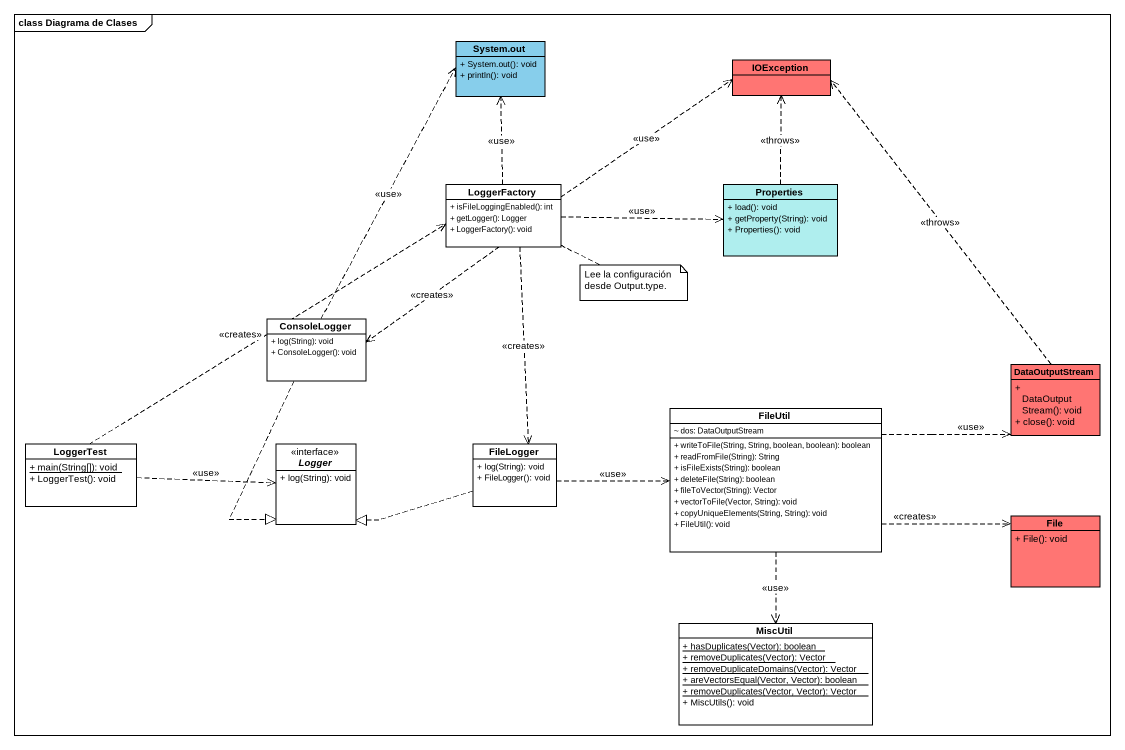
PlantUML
@startuml
mainframe class Diagrama de Clases
hide circle
hide empty members
skinparam classAttributeIconSize 0
class "System.out" as System_out #87CEEB {
  + System.out(): void
  + println(): void
}
class IOException #FF7573
class LoggerFactory {
  + isFileLoggingEnabled(): int
  + getLogger(): Logger
  + LoggerFactory(): void
}
class Properties #AFEEEE {
  + load(): void
  + getProperty(String): void
  + Properties(): void
}
class ConsoleLogger {
  + log(String): void
  + ConsoleLogger(): void
}
class DataOutputStream #FF7573 {
  + DataOutputStream(): void
  + close(): void
}
class FileUtil {
  ~ dos: DataOutputStream
  + writeToFile(String, String, boolean, boolean): boolean
  + readFromFile(String): String
  + isFileExists(String): boolean
  + deleteFile(String): boolean
  + fileToVector(String): Vector
  + vectorToFile(Vector, String): void
  + copyUniqueElements(String, String): void
  + FileUtil(): void
}
class LoggerTest {
  {static} + main(String[]): void
  + LoggerTest(): void
}
interface Logger <<interface>> {
  + log(String): void
}
class FileLogger {
  + log(String): void
  + FileLogger(): void
}
class "File" as File_ #FF7573 {
  + File(): void
}
class MiscUtil {
  {static} + hasDuplicates(Vector): boolean
  {static} + removeDuplicates(Vector): Vector
  {static} + removeDuplicateDomains(Vector): Vector
  {static} + areVectorsEqual(Vector, Vector): boolean
  {static} + removeDuplicates(Vector, Vector): Vector
  + MiscUtils(): void
}
LoggerFactory .up.> System_out : <<use>>
LoggerFactory .right.> IOException : <<use>>
LoggerFactory .right.> Properties : <<use>>
LoggerFactory ..> ConsoleLogger : <<creates>>
LoggerFactory ..> FileLogger : <<creates>>
Properties .up.> IOException : <<throws>>
ConsoleLogger .up.> System_out : <<use>>
ConsoleLogger ..|> Logger
DataOutputStream .up.> IOException : <<throws>>
FileUtil .right.> DataOutputStream : <<use>>
FileUtil .right.> File_ : <<creates>>
FileUtil ..> MiscUtil : <<use>>
LoggerTest .up.> LoggerFactory : <<creates>>
LoggerTest .right.> Logger : <<use>>
FileLogger .right.> FileUtil : <<use>>
FileLogger .left.|> Logger
note right of LoggerFactory : Lee la configuración desde Output.type.
@enduml
